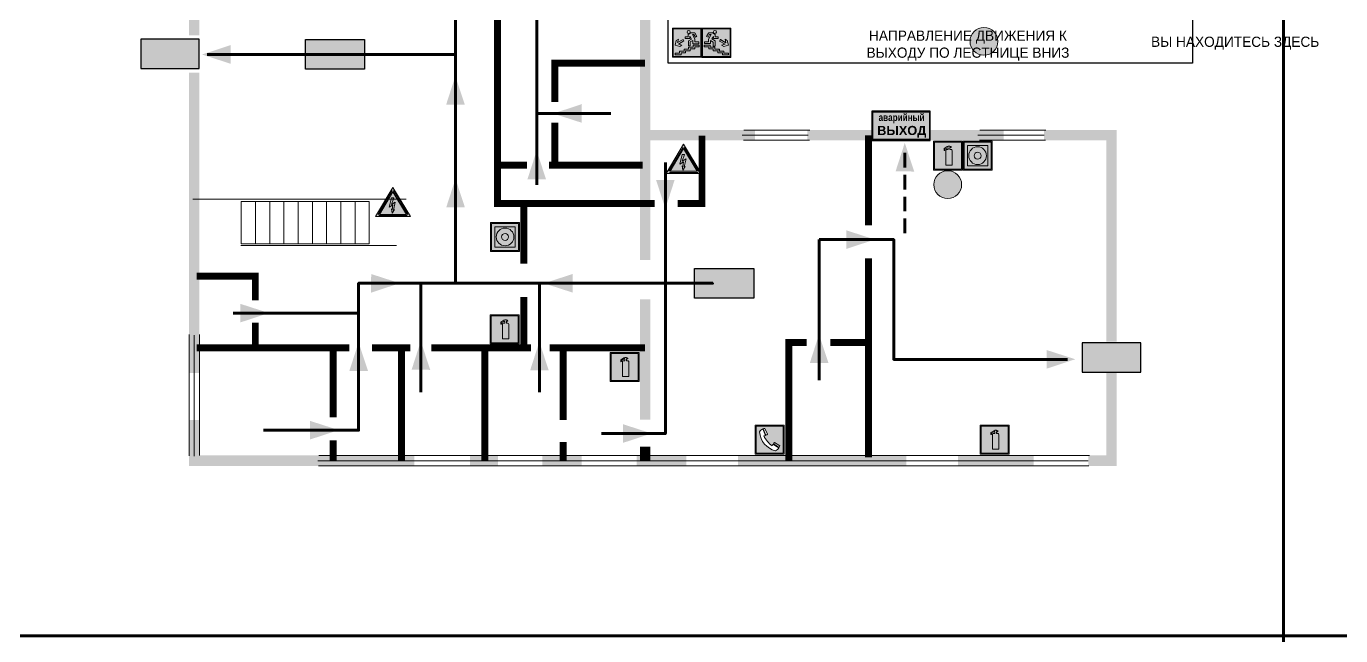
# Model space of a CAD drawing. Header units: millimetres. Extents: x 13114 to 67229, y 22859 to 38520.
# Drawn here: x 37370.8 to 37731.3, y 25084 to 25251.1 of the extents above; entities that cross this region are included whole.
import ezdxf

# ---------------------------------------------------------------- set-up
doc = ezdxf.new("R2010")
doc.units = ezdxf.units.MM
doc.linetypes.add('{ Wide Dash }', pattern=[12, 4, -2, 4, -2])
doc.layers.add('План_Штампы', color=7, linetype='Continuous')
doc.styles.add('обычный', font='arial.ttf')

# ---------------------------------------------------------------- blocks, each defined once
blk = doc.blocks.new('A$C54414219')
at = {"true_color": 0xffffff}
h = blk.add_hatch(color=7, dxfattribs=at)
h.paths.add_polyline_path([(2.39, -9.45), (2.39, -18.3), (11.23, -18.3), (11.23, -9.45)], flags=0)
h.paths.add_polyline_path([(10.71, -13.87, -1), (2.92, -13.87, -1)], flags=0)
h.paths.add_polyline_path([(8.3, -13.87, -1), (5.33, -13.87, -1)], flags=0)
h.paths.add_polyline_path([(0.41, -7.47), (0.41, -20.27), (13.21, -20.27), (13.21, -7.47)])
h.paths.add_polyline_path([(0.92, -19.77), (12.71, -19.77), (12.71, -7.98), (0.92, -7.98)], flags=16)
h.paths.add_polyline_path([(11.23, -9.45), (11.23, -18.3), (2.39, -18.3), (2.39, -9.45)], flags=0)
at = {"lineweight": 5}
h = blk.add_hatch(color=242, dxfattribs=at)
h.paths.add_polyline_path([(12.71, -7.98), (0.92, -7.98), (0.92, -19.77), (12.71, -19.77)])
h.paths.add_polyline_path([(11.23, -18.3), (2.39, -18.3), (2.39, -9.45), (11.23, -9.45)], flags=16)
h.paths.add_polyline_path([(10.71, -13.87, -1), (2.92, -13.87, -1)], flags=0)
h.paths.add_polyline_path([(8.3, -13.87, -1), (5.33, -13.87, -1)], flags=0)
at = {"true_color": 0xffffff}
h = blk.add_hatch(color=7, dxfattribs=at)
h.paths.add_polyline_path([(2.39, -9.45), (2.39, -18.3), (11.23, -18.3), (11.23, -9.45)])
h.paths.add_polyline_path([(10.71, -13.87, -1), (2.92, -13.87, -1)], flags=16)
h.paths.add_polyline_path([(8.3, -13.87, -1), (5.33, -13.87, -1)], flags=0)
at = {"lineweight": 5}
h = blk.add_hatch(color=242, dxfattribs=at)
h.paths.add_polyline_path([(2.92, -13.87, 1), (10.71, -13.87, 1)])
h.paths.add_polyline_path([(8.3, -13.87, -1), (5.33, -13.87, -1)], flags=16)
at = {"color": 242, "lineweight": 5}
for p, q in [((0.41, -20.27), (0.41, -7.47)), ((0.41, -7.47), (13.21, -7.47)), ((0.41, -7.47), (13.21, -7.47)), ((13.21, -20.27), (13.21, -7.47)), ((0.41, -20.27), (13.21, -20.27))]:
    blk.add_line(p, q, dxfattribs=at)
for points in [[(0.92, -7.98), (12.71, -7.98), (12.71, -19.77), (0.92, -19.77)], [(2.39, -9.45), (11.23, -9.45), (11.23, -18.3), (2.39, -18.3)]]:
    blk.add_lwpolyline(points, close=True, dxfattribs=at)
for radius in [3.89, 1.49]:
    blk.add_circle((6.81, -13.87), radius, dxfattribs=at)
blk = doc.blocks.new('A$C7B8C2D5B')
at = {"lineweight": 0}
h = blk.add_hatch(color=5, dxfattribs=at)
h.dxf.hatch_style = 1
h.paths.add_polyline_path([(1.4, -3.02, 1), (-2.11, -3.02, 1)])
at = {"color": 5, "lineweight": 0}
blk.add_circle((-0.36, -3.02), 1.75, dxfattribs=at)
blk = doc.blocks.new('вниз 3')
at = {"lineweight": 0, "true_color": 0xffffff}
h = blk.add_hatch(color=7, dxfattribs=at)
h.dxf.hatch_style = 1
h.paths.add_polyline_path([(40997.5, -4475.69), (40997.25, -4475.28), (40995.76, -4476.15), (40995.97, -4475.23), (40995.39, -4475.56), (40995.05, -4476.83), (40996.33, -4477.17), (40996.91, -4476.83), (40996, -4476.55)], flags=0)
h.paths.add_polyline_path([(40999.81, -4473.95), (41000.22, -4473.95), (41000.64, -4474.67), (41001.03, -4474.43), (41000.46, -4473.49), (41000.42, -4473.49), (40999.43, -4473.49), (40998.68, -4473.92), (40998.68, -4474.57), (40997.88, -4474.57), (40997.88, -4475), (40999.14, -4475), (40999.14, -4474.43), (40999.14, -4474.38), (40999.59, -4475.15), (40998.72, -4475.67), (40998.72, -4477.06), (40999.24, -4477.06), (40999.24, -4475.96), (40999.95, -4475.56), (40999.95, -4476.43), (41001.61, -4476.43), (41001.61, -4475.88), (41000.47, -4475.88), (41000.47, -4475.12)], flags=0)
h.paths.add_polyline_path([(40999.2, -4473.24, 1), (40998.35, -4473.24, 1)], flags=0)
h.paths.add_polyline_path([(41000.46, -4477.26), (41001.69, -4477.26), (41001.69, -4476.84), (41000.03, -4476.84), (41000.03, -4477.39), (40998.78, -4477.39), (40998.78, -4477.95), (40997.53, -4477.95), (40997.53, -4478.5), (40996.29, -4478.5), (40996.29, -4479.06), (40995.05, -4479.06), (40995.05, -4479.48), (40995.29, -4479.48), (40996.72, -4479.48), (40996.72, -4478.92), (40997.97, -4478.92), (40997.97, -4478.36), (40999.2, -4478.36), (40999.2, -4477.81), (41000.46, -4477.81)], flags=0)
h.paths.add_polyline_path([(41002.37, -4472.17), (40994.37, -4472.17), (40994.37, -4480.17), (41002.37, -4480.17)])
h.paths.add_polyline_path([(41002.16, -4479.96), (40994.57, -4479.96), (40994.57, -4472.37), (41002.16, -4472.37)], flags=16)
h.paths.add_polyline_path([(41001.61, -4475.88), (41001.61, -4476.43), (40999.95, -4476.43), (40999.95, -4475.56), (40999.24, -4475.96), (40999.24, -4477.06), (40998.72, -4477.06), (40998.72, -4475.67), (40999.59, -4475.15), (40999.14, -4474.38), (40999.14, -4474.43), (40999.14, -4475), (40997.88, -4475), (40997.88, -4474.57), (40998.68, -4474.57), (40998.68, -4473.92), (40999.43, -4473.49), (41000.42, -4473.49), (41000.46, -4473.49), (41001.03, -4474.43), (41000.64, -4474.67), (41000.22, -4473.95), (40999.81, -4473.95), (41000.47, -4475.12), (41000.47, -4475.88)], flags=0)
h.paths.add_polyline_path([(41001.69, -4476.84), (41001.69, -4477.26), (41000.46, -4477.26), (41000.46, -4477.81), (40999.2, -4477.81), (40999.2, -4478.36), (40997.97, -4478.36), (40997.97, -4478.92), (40996.72, -4478.92), (40996.72, -4479.48), (40995.05, -4479.48), (40995.05, -4479.06), (40996.29, -4479.06), (40996.29, -4478.5), (40997.53, -4478.5), (40997.53, -4477.95), (40998.78, -4477.95), (40998.78, -4477.39), (41000.03, -4477.39), (41000.03, -4476.84)], flags=0)
h.paths.add_polyline_path([(40998.35, -4473.24, -1), (40999.2, -4473.24, -1)], flags=0)
h.paths.add_polyline_path([(40997.5, -4475.69), (40996, -4476.55), (40996.91, -4476.83), (40996.33, -4477.17), (40995.05, -4476.83), (40995.39, -4475.56), (40995.97, -4475.23), (40995.76, -4476.15), (40997.25, -4475.28)], flags=0)
at = {"lineweight": 0}
h = blk.add_hatch(color=126, dxfattribs=at)
h.dxf.hatch_style = 1
h.paths.add_polyline_path([(41002.16, -4472.37), (40994.57, -4472.37), (40994.57, -4479.96), (41002.16, -4479.96)])
h.paths.add_polyline_path([(40995.97, -4475.23), (40995.76, -4476.15), (40997.25, -4475.28), (40997.5, -4475.69), (40996, -4476.55), (40996.91, -4476.83), (40996.33, -4477.17), (40995.05, -4476.83), (40995.39, -4475.56)], flags=16)
h.paths.add_polyline_path([(40997.88, -4474.57), (40998.68, -4474.57), (40998.68, -4473.92), (40999.43, -4473.49), (41000.42, -4473.49), (41000.46, -4473.49), (41001.03, -4474.43), (41000.64, -4474.67), (41000.22, -4473.95), (40999.81, -4473.95), (41000.47, -4475.12), (41000.47, -4475.88), (41001.61, -4475.88), (41001.61, -4476.43), (40999.95, -4476.43), (40999.95, -4475.56), (40999.24, -4475.96), (40999.24, -4477.06), (40998.72, -4477.06), (40998.72, -4475.67), (40999.59, -4475.15), (40999.14, -4474.38), (40999.14, -4474.43), (40999.14, -4475), (40997.88, -4475)], flags=16)
h.paths.add_polyline_path([(40998.35, -4473.24, -1), (40999.2, -4473.24, -1)], flags=16)
h.paths.add_polyline_path([(40997.53, -4477.95), (40998.78, -4477.95), (40998.78, -4477.39), (41000.03, -4477.39), (41000.03, -4476.84), (41001.69, -4476.84), (41001.69, -4477.26), (41000.46, -4477.26), (41000.46, -4477.81), (40999.2, -4477.81), (40999.2, -4478.36), (40997.97, -4478.36), (40997.97, -4478.92), (40996.72, -4478.92), (40996.72, -4479.48), (40995.05, -4479.48), (40995.05, -4479.06), (40996.29, -4479.06), (40996.29, -4478.5), (40997.53, -4478.5)], flags=16)
at = {"lineweight": 0, "true_color": 0xffffff}
h = blk.add_hatch(color=7, dxfattribs=at)
h.dxf.hatch_style = 1
h.paths.add_polyline_path([(40999.2, -4473.24, 1), (40998.35, -4473.24, 1)])
h.paths.add_polyline_path([(40999.81, -4473.95), (41000.22, -4473.95), (41000.64, -4474.67), (41001.03, -4474.43), (41000.46, -4473.49), (41000.42, -4473.49), (40999.43, -4473.49), (40998.68, -4473.92), (40998.68, -4474.57), (40997.88, -4474.57), (40997.88, -4475), (40999.14, -4475), (40999.14, -4474.43), (40999.14, -4474.38), (40999.59, -4475.15), (40998.72, -4475.67), (40998.72, -4477.06), (40999.24, -4477.06), (40999.24, -4475.96), (40999.95, -4475.56), (40999.95, -4476.43), (41001.61, -4476.43), (41001.61, -4475.88), (41000.47, -4475.88), (41000.47, -4475.12)])
h.paths.add_polyline_path([(40999.2, -4477.81), (41000.46, -4477.81), (41000.46, -4477.26), (41001.69, -4477.26), (41001.69, -4476.84), (41000.03, -4476.84), (41000.03, -4477.39), (40998.78, -4477.39), (40998.78, -4477.95), (40997.53, -4477.95), (40997.53, -4478.5), (40996.29, -4478.5), (40996.29, -4479.06), (40995.05, -4479.06), (40995.05, -4479.48), (40995.29, -4479.48), (40996.72, -4479.48), (40996.72, -4478.92), (40997.97, -4478.92), (40997.97, -4478.36), (40999.2, -4478.36)])
h.paths.add_polyline_path([(40997.5, -4475.69), (40997.25, -4475.28), (40995.76, -4476.15), (40995.97, -4475.23), (40995.39, -4475.56), (40995.05, -4476.83), (40996.33, -4477.17), (40996.91, -4476.83), (40996, -4476.55)])
at = {"color": 126, "lineweight": 0}
for points in [[(40994.37, -4472.17), (41002.37, -4472.17), (41002.37, -4480.17), (40994.37, -4480.17)], [(40994.57, -4472.37), (41002.16, -4472.37), (41002.16, -4479.96), (40994.57, -4479.96)]]:
    blk.add_lwpolyline(points, close=True, dxfattribs=at)
for points in [[(40995.05, -4476.83), (40995.39, -4475.56), (40995.97, -4475.23), (40995.76, -4476.15), (40997.25, -4475.28), (40997.5, -4475.69), (40996, -4476.55), (40996.91, -4476.83), (40996.33, -4477.17), (40995.05, -4476.83)], [(40999.14, -4474.43), (40999.14, -4475), (40997.88, -4475), (40997.88, -4474.57), (40998.68, -4474.57), (40998.68, -4473.92), (40999.43, -4473.49), (41000.42, -4473.49), (41000.46, -4473.49), (41001.03, -4474.43), (41000.64, -4474.67), (41000.22, -4473.95), (40999.81, -4473.95), (41000.47, -4475.12), (41000.47, -4475.88), (41001.61, -4475.88), (41001.61, -4476.43), (40999.95, -4476.43), (40999.95, -4475.56), (40999.24, -4475.96), (40999.24, -4477.06), (40998.72, -4477.06), (40998.72, -4475.67), (40999.59, -4475.15), (40999.14, -4474.38), (40999.14, -4474.43)], [(40995.29, -4479.48), (40995.05, -4479.48), (40995.05, -4479.06), (40996.29, -4479.06), (40996.29, -4478.5), (40997.53, -4478.5), (40997.53, -4477.95), (40998.78, -4477.95), (40998.78, -4477.39), (41000.03, -4477.39), (41000.03, -4476.84), (41001.69, -4476.84), (41001.69, -4477.26), (41000.46, -4477.26), (41000.46, -4477.81), (40999.2, -4477.81), (40999.2, -4478.36), (40997.97, -4478.36), (40997.97, -4478.92), (40996.72, -4478.92), (40996.72, -4479.48), (40995.05, -4479.48)]]:
    blk.add_lwpolyline(points, dxfattribs=at)
blk.add_circle((40998.77, -4473.24), 0.426, dxfattribs=at)
blk = doc.blocks.new('вниз')
at = {"lineweight": 0, "true_color": 0xffffff}
h = blk.add_hatch(color=7, dxfattribs=at)
h.dxf.hatch_style = 1
h.paths.add_polyline_path([(40994.51, -4472.22), (40986.51, -4472.22), (40986.51, -4480.22), (40994.51, -4480.22)])
h.paths.add_polyline_path([(40994.31, -4472.42), (40994.31, -4480.01), (40986.71, -4480.01), (40986.71, -4472.42)], flags=16)
h.paths.add_polyline_path([(40988.43, -4473.53), (40989.43, -4473.53), (40990.19, -4473.96), (40990.19, -4474.6), (40991, -4474.6), (40991, -4475.06), (40989.73, -4475.06), (40989.73, -4474.46), (40989.3, -4475.18), (40990.17, -4475.7), (40990.17, -4477.11), (40989.63, -4477.11), (40989.63, -4476.01), (40988.94, -4475.59), (40988.94, -4476.46), (40988.94, -4476.46), (40987.47, -4476.46), (40987.26, -4476.46), (40987.26, -4475.92), (40988.4, -4475.92), (40988.4, -4475.2), (40989.1, -4473.99), (40988.66, -4473.99), (40988.24, -4474.7), (40987.86, -4474.47), (40988.41, -4473.56)], flags=0)
h.paths.add_polyline_path([(40990.55, -4473.29, -1), (40989.69, -4473.29, -1)], flags=0)
h.paths.add_polyline_path([(40988.85, -4476.89), (40988.85, -4477.43), (40990.1, -4477.43), (40990.1, -4477.99), (40991.34, -4477.99), (40991.34, -4478.54), (40992.59, -4478.54), (40992.59, -4479.09), (40993.83, -4479.09), (40993.83, -4479.52), (40992.17, -4479.52), (40992.17, -4478.97), (40990.91, -4478.97), (40990.91, -4478.41), (40989.68, -4478.41), (40989.68, -4477.86), (40988.43, -4477.86), (40988.43, -4477.31), (40987.6, -4477.31), (40987.18, -4477.31), (40987.18, -4476.89)], flags=0)
h.paths.add_polyline_path([(40991.61, -4475.33), (40993.12, -4476.2), (40992.9, -4475.27), (40993.48, -4475.6), (40993.83, -4476.88), (40992.56, -4477.22), (40991.97, -4476.88), (40992.9, -4476.61), (40991.38, -4475.74), (40991.58, -4475.39)], flags=0)
h.paths.add_polyline_path([(40990.19, -4473.96), (40989.43, -4473.53), (40988.43, -4473.53), (40988.41, -4473.56), (40987.86, -4474.47), (40988.24, -4474.7), (40988.66, -4473.99), (40989.1, -4473.99), (40988.4, -4475.2), (40988.4, -4475.92), (40987.26, -4475.92), (40987.26, -4476.46), (40987.47, -4476.46), (40988.94, -4476.46), (40988.94, -4476.27), (40988.94, -4475.59), (40989.63, -4476.01), (40989.63, -4477.11), (40990.17, -4477.11), (40990.17, -4475.7), (40989.3, -4475.18), (40989.73, -4474.46), (40989.73, -4475.06), (40991, -4475.06), (40991, -4474.6), (40990.19, -4474.6)], flags=0)
h.paths.add_polyline_path([(40990.55, -4473.29, 1), (40989.69, -4473.29, 1)], flags=0)
h.paths.add_polyline_path([(40991.61, -4475.33), (40991.58, -4475.39), (40991.38, -4475.74), (40992.9, -4476.61), (40991.97, -4476.88), (40992.56, -4477.22), (40993.83, -4476.88), (40993.48, -4475.6), (40992.9, -4475.27), (40993.12, -4476.2)], flags=0)
h.paths.add_polyline_path([(40990.1, -4477.43), (40988.85, -4477.43), (40988.85, -4476.89), (40987.18, -4476.89), (40987.18, -4477.31), (40987.6, -4477.31), (40988.43, -4477.31), (40988.43, -4477.86), (40989.68, -4477.86), (40989.68, -4478.41), (40990.91, -4478.41), (40990.91, -4478.97), (40992.17, -4478.97), (40992.17, -4479.52), (40993.83, -4479.52), (40993.83, -4479.09), (40992.59, -4479.09), (40992.59, -4478.54), (40991.34, -4478.54), (40991.34, -4477.99), (40990.1, -4477.99)], flags=0)
at = {"lineweight": 0}
h = blk.add_hatch(color=126, dxfattribs=at)
h.dxf.hatch_style = 1
h.paths.add_polyline_path([(40994.31, -4472.42), (40986.71, -4472.42), (40986.71, -4480.01), (40994.31, -4480.01)])
h.paths.add_polyline_path([(40988.43, -4473.53), (40989.43, -4473.53), (40990.19, -4473.96), (40990.19, -4474.6), (40991, -4474.6), (40991, -4475.06), (40989.73, -4475.06), (40989.73, -4474.46), (40989.3, -4475.18), (40990.17, -4475.7), (40990.17, -4477.11), (40989.63, -4477.11), (40989.63, -4476.01), (40988.94, -4475.59), (40988.94, -4476.46), (40988.94, -4476.46), (40987.47, -4476.46), (40987.26, -4476.46), (40987.26, -4475.92), (40988.4, -4475.92), (40988.4, -4475.2), (40989.1, -4473.99), (40988.66, -4473.99), (40988.24, -4474.7), (40987.86, -4474.47), (40988.41, -4473.56)], flags=16)
h.paths.add_polyline_path([(40990.55, -4473.29, -1), (40989.69, -4473.29, -1)], flags=16)
h.paths.add_polyline_path([(40988.85, -4476.89), (40988.85, -4477.43), (40990.1, -4477.43), (40990.1, -4477.99), (40991.34, -4477.99), (40991.34, -4478.54), (40992.59, -4478.54), (40992.59, -4479.09), (40993.83, -4479.09), (40993.83, -4479.52), (40992.17, -4479.52), (40992.17, -4478.97), (40990.91, -4478.97), (40990.91, -4478.41), (40989.68, -4478.41), (40989.68, -4477.86), (40988.43, -4477.86), (40988.43, -4477.31), (40987.6, -4477.31), (40987.18, -4477.31), (40987.18, -4476.89)], flags=16)
h.paths.add_polyline_path([(40991.61, -4475.33), (40993.12, -4476.2), (40992.9, -4475.27), (40993.48, -4475.6), (40993.83, -4476.88), (40992.56, -4477.22), (40991.97, -4476.88), (40992.9, -4476.61), (40991.38, -4475.74), (40991.58, -4475.39)], flags=16)
at = {"lineweight": 0, "true_color": 0xffffff}
h = blk.add_hatch(color=7, dxfattribs=at)
h.dxf.hatch_style = 1
h.paths.add_polyline_path([(40989.73, -4474.46), (40989.73, -4475.06), (40991, -4475.06), (40991, -4474.6), (40990.19, -4474.6), (40990.19, -4473.96), (40989.43, -4473.53), (40988.43, -4473.53), (40988.41, -4473.56), (40987.86, -4474.47), (40988.24, -4474.7), (40988.66, -4473.99), (40989.1, -4473.99), (40988.4, -4475.2), (40988.4, -4475.92), (40987.26, -4475.92), (40987.26, -4476.46), (40987.47, -4476.46), (40988.94, -4476.46), (40988.94, -4475.59), (40989.63, -4476.01), (40989.63, -4477.11), (40990.17, -4477.11), (40990.17, -4475.7), (40989.3, -4475.18)])
h.paths.add_polyline_path([(40989.69, -4473.29, 1), (40990.55, -4473.29, 1)])
h.paths.add_polyline_path([(40991.61, -4475.33), (40991.58, -4475.39), (40991.38, -4475.74), (40992.9, -4476.61), (40991.97, -4476.88), (40992.56, -4477.22), (40993.83, -4476.88), (40993.48, -4475.6), (40992.9, -4475.27), (40993.12, -4476.2)])
h.paths.add_polyline_path([(40990.1, -4477.43), (40988.85, -4477.43), (40988.85, -4476.89), (40987.18, -4476.89), (40987.18, -4477.31), (40987.6, -4477.31), (40988.43, -4477.31), (40988.43, -4477.86), (40989.68, -4477.86), (40989.68, -4478.41), (40990.91, -4478.41), (40990.91, -4478.97), (40992.17, -4478.97), (40992.17, -4479.52), (40993.83, -4479.52), (40993.83, -4479.09), (40992.59, -4479.09), (40992.59, -4478.54), (40991.34, -4478.54), (40991.34, -4477.99), (40990.1, -4477.99)])
at = {"color": 126, "lineweight": 0}
for points in [[(40986.51, -4472.22), (40994.51, -4472.22), (40994.51, -4480.22), (40986.51, -4480.22)], [(40986.71, -4472.42), (40994.31, -4472.42), (40994.31, -4480.01), (40986.71, -4480.01)]]:
    blk.add_lwpolyline(points, close=True, dxfattribs=at)
for points in [[(40987.47, -4476.46), (40987.26, -4476.46), (40987.26, -4475.92), (40988.4, -4475.92), (40988.4, -4475.2), (40989.1, -4473.99), (40988.66, -4473.99), (40988.24, -4474.7), (40987.86, -4474.47), (40988.41, -4473.56), (40988.43, -4473.53), (40989.43, -4473.53), (40990.19, -4473.96), (40990.19, -4474.6), (40991, -4474.6), (40991, -4475.06), (40989.73, -4475.06), (40989.73, -4474.46), (40989.3, -4475.18), (40990.17, -4475.7), (40990.17, -4477.11), (40989.63, -4477.11), (40989.63, -4476.01), (40988.94, -4475.59), (40988.94, -4476.46)], [(40987.47, -4476.46), (40988.94, -4476.46), (40988.94, -4476.27)], [(40991.58, -4475.39), (40991.38, -4475.74), (40992.9, -4476.61), (40991.97, -4476.88), (40992.56, -4477.22), (40993.83, -4476.88), (40993.48, -4475.6), (40992.9, -4475.27), (40993.12, -4476.2), (40991.61, -4475.33), (40991.58, -4475.39)], [(40987.6, -4477.31), (40987.18, -4477.31), (40987.18, -4476.89), (40988.85, -4476.89), (40988.85, -4477.43), (40990.1, -4477.43), (40990.1, -4477.99), (40991.34, -4477.99), (40991.34, -4478.54), (40992.59, -4478.54), (40992.59, -4479.09), (40993.83, -4479.09), (40993.83, -4479.52), (40992.17, -4479.52), (40992.17, -4478.97), (40990.91, -4478.97), (40990.91, -4478.41), (40989.68, -4478.41), (40989.68, -4477.86), (40988.43, -4477.86), (40988.43, -4477.31), (40987.6, -4477.31)]]:
    blk.add_lwpolyline(points, dxfattribs=at)
blk.add_circle((40990.12, -4473.29), 0.432, dxfattribs=at)
blk = doc.blocks.new('A$C7B4425F7')
at = {"true_color": 0xffffff}
blk.add_hatch(color=7, dxfattribs=at).paths.add_polyline_path([(0, 0), (-16, 0), (-16, -8), (0, -8)])
h = blk.add_hatch(color=126)
h.paths.add_polyline_path([(-0.2, -0.2), (-15.8, -0.2), (-15.8, -7.8), (-0.2, -7.8)])
h.paths.add_polyline_path([(-11.76, -2.03), (-11.76, -3.66), (-11.17, -3.66, -0.568275), (-11.17, -6.18), (-12.58, -6.18), (-12.58, -2.03)], flags=16)
h.paths.add_polyline_path([(-13.33, -4.12, -0.495768), (-13.59, -6.18), (-15.03, -6.18), (-15.03, -2.03), (-13.59, -2.03, -0.487973)], flags=16)
h.paths.add_polyline_path([(-10.25, -2.03), (-9.48, -2.03), (-9.48, -6.18), (-10.25, -6.18)], flags=16)
h.paths.add_polyline_path([(-13.84, -3.69), (-14.24, -3.69), (-14.24, -3.03), (-13.9, -3.03, -0.692621)], flags=0)
h.paths.add_polyline_path([(-9.15, -2.03), (-8.4, -2.03), (-8.04, -3.07), (-7.68, -2.03), (-6.93, -2.03), (-7.64, -4.1), (-6.93, -6.18), (-7.68, -6.18), (-8.04, -5.14), (-8.4, -6.18), (-9.15, -6.18), (-8.44, -4.1)], flags=16)
h.paths.add_polyline_path([(-11.76, -4.46), (-11.42, -4.46, -0.692621), (-11.36, -5.12), (-11.76, -5.12)], flags=0)
h.paths.add_polyline_path([(-13.9, -5.2), (-14.24, -5.2), (-14.24, -4.55), (-13.84, -4.55, -0.708038)], flags=0)
edge = h.paths.add_edge_path(flags=16)
edge.add_ellipse((-5.51, -4.08), major_axis=(0, 2.05), ratio=0.586184, start_angle=0, end_angle=360)
edge = h.paths.add_edge_path(flags=0)
edge.add_ellipse((-5.51, -4.08), major_axis=(0, 1.14), ratio=0.454828, start_angle=0, end_angle=360)
h.paths.add_polyline_path([(-4.13, -4.96, 0.377264), (-3.48, -4.52, 0.0555), (-3.16, -2.03), (-1.66, -2.03), (-1.66, -4.96), (-0.96, -4.96), (-0.96, -7.01), (-1.75, -7.01), (-1.75, -6.18), (-3.3, -6.18), (-3.3, -7.02), (-4.13, -7.02)], flags=16)
h.paths.add_polyline_path([(-2.73, -2.91), (-2.28, -2.91), (-2.28, -4.96), (-3.05, -4.96, 0.079136)], flags=0)
at = {"color": 126}
blk.add_lwpolyline([(-16, -8), (0, -8), (0, 0), (-16, 0)], close=True, dxfattribs=at)
blk = doc.blocks.new('A$C41C009D9')
at = {"true_color": 0xffffff}
blk.add_hatch(color=7, dxfattribs=at).paths.add_polyline_path([(0, 8), (-16, 8), (-16, 0), (0, 0)])
h = blk.add_hatch(color=126)
h.dxf.hatch_style = 1
h.paths.add_polyline_path([(-15.8, 7.8), (-15.8, 0.2), (-0.2, 0.2), (-0.2, 7.8)])
at = {"color": 126}
for points in [[(-16, 0), (0, 0), (0, 8), (-16, 8)], [(-16, 0), (0, 0), (0, 8), (-16, 8)], [(-15.8, 7.8), (-0.2, 7.8), (-0.2, 0.2), (-15.8, 0.2)]]:
    blk.add_lwpolyline(points, close=True, dxfattribs=at)
at = {"color": 7, "true_color": 0xffffff, "insert": (-15.8, 7.3), "char_height": 2.5, "width": 15.5999, "attachment_point": 1, "style": 'обычный'}
blk.add_mtext('\\pi1.6133;{\\fArial|b1|i0|c204|p34;\\H0.8x;\\W0.8;аварийный\\H1.25x;\\W1;\\P\\pi1.2327;ВЫХОД}', dxfattribs=at)
blk = doc.blocks.new('A$C3E6D3DDE')
at = {"lineweight": 5}
h = blk.add_hatch(color=40, dxfattribs=at)
h.paths.add_polyline_path([(24.1, 1.45), (16.46, -11.35), (31.74, -11.35)])
h.paths.add_polyline_path([(24.09, -0.46), (30.03, -10.41), (18.14, -10.41)], flags=16)
h.paths.add_polyline_path([(24.54, -3.08), (23.41, -6.02), (25.13, -5.01), (24.33, -8.5), (24.82, -8.27), (23.79, -9.86), (23.4, -8.04), (23.8, -8.43), (24.04, -6.29), (22.39, -7.25), (23.44, -3.08)], flags=0)
h = blk.add_hatch(color=256, dxfattribs=at)
h.paths.add_polyline_path([(24.37, 0.03, 0.567511), (23.82, 0.03), (17.59, -10.4, 0.582454), (17.86, -10.88), (30.32, -10.88, 0.582149), (30.6, -10.4)])
h.paths.add_polyline_path([(24.09, -0.46), (18.14, -10.41), (30.03, -10.41)], flags=16)
h.paths.add_polyline_path([(24.54, -3.08), (23.41, -6.02), (25.13, -5.01), (24.33, -8.5), (24.82, -8.27), (23.79, -9.86), (23.4, -8.04), (23.8, -8.43), (24.04, -6.29), (22.39, -7.25), (23.44, -3.08)], flags=0)
h = blk.add_hatch(color=40, dxfattribs=at)
h.paths.add_polyline_path([(24.09, -0.46), (18.14, -10.41), (30.03, -10.41)])
h.paths.add_polyline_path([(24.82, -8.27), (23.79, -9.86), (23.4, -8.04), (23.8, -8.43), (24.04, -6.29), (22.39, -7.25), (23.44, -3.08), (24.54, -3.08), (23.41, -6.02), (25.13, -5.01), (24.33, -8.5)], flags=16)
at = {"color": 40, "lineweight": 5}
for p, q in [((16.46, -11.35), (24.1, 1.45)), ((24.1, 1.45), (31.74, -11.35))]:
    blk.add_line(p, q, dxfattribs=at)
at = {"lineweight": 5}
for p, q in [((17.59, -10.4), (23.82, 0.03)), ((24.37, 0.03), (30.6, -10.4)), ((18.14, -10.41), (24.09, -0.46)), ((23.44, -3.08), (22.39, -7.25)), ((23.41, -6.02), (24.54, -3.08)), ((25.13, -5.01), (23.41, -6.02)), ((24.54, -3.08), (23.44, -3.08)), ((24.09, -0.46), (30.03, -10.41)), ((24.33, -8.5), (25.13, -5.01)), ((17.86, -10.88), (30.32, -10.88)), ((18.14, -10.41), (30.03, -10.41)), ((22.39, -7.25), (24.04, -6.29)), ((23.8, -8.43), (23.4, -8.04)), ((23.4, -8.04), (23.79, -9.86)), ((23.79, -9.86), (24.82, -8.27)), ((24.04, -6.29), (23.8, -8.43)), ((24.82, -8.27), (24.33, -8.5))]:
    blk.add_line(p, q, dxfattribs=at)
at = {"color": 50, "lineweight": 5}
blk.add_line((31.74, -11.35), (16.46, -11.35), dxfattribs=at)
blk = doc.blocks.new('A$C3AD82952')
at = {"true_color": 0xf5f5ff}
h = blk.add_hatch(color=7, dxfattribs=at)
h.dxf.hatch_style = 1
h.paths.add_polyline_path([(8.21, 8.73, 0.414214), (7.89, 9.05), (7.22, 9.05), (7.22, 9.92), (7.59, 9.92, 1), (7.57, 10.36), (7.22, 10.36), (7.22, 10.6), (6.43, 10.6), (6.43, 10.36), (6.01, 10.36), (4.74, 9.59), (4.74, 8.69), (4.98, 8.73), (4.98, 9.26), (6.12, 9.91), (6.43, 9.91), (6.43, 9.05), (5.76, 9.05, 0.414214), (5.44, 8.73), (5.44, 2.2), (8.21, 2.2)], flags=0)
h.paths.add_polyline_path([(12.8, 12.8), (0, 12.8), (0, 0), (12.8, 0)])
h.paths.add_polyline_path([(0.51, 12.29), (12.29, 12.29), (12.29, 0.51), (0.51, 0.51)], flags=16)
h.paths.add_polyline_path([(4.74, 9.59), (6.01, 10.36), (6.43, 10.36), (6.43, 10.6), (7.22, 10.6), (7.22, 10.36), (7.59, 10.36, -0.94586), (7.59, 9.92), (7.22, 9.92), (7.22, 9.05), (7.89, 9.05, -0.414214), (8.21, 8.73), (8.21, 2.2), (5.44, 2.2), (5.44, 8.73, -0.414214), (5.76, 9.05), (6.43, 9.05), (6.43, 9.91), (6.12, 9.91), (4.98, 9.26), (4.98, 8.73), (4.74, 8.69)], flags=0)
h = blk.add_hatch(color=242)
h.dxf.hatch_style = 1
h.paths.add_polyline_path([(12.29, 12.29), (0.51, 12.29), (0.51, 0.51), (12.29, 0.51)])
h.paths.add_polyline_path([(4.74, 8.69), (4.74, 9.59), (6.01, 10.36), (6.43, 10.36), (6.43, 10.6), (7.22, 10.6), (7.22, 10.36), (7.59, 10.36, -0.94586), (7.59, 9.92), (7.22, 9.92), (7.22, 9.05), (7.89, 9.05, -0.414214), (8.21, 8.73), (8.21, 2.2), (5.44, 2.2), (5.44, 8.73, -0.414214), (5.76, 9.05), (6.43, 9.05), (6.43, 9.91), (6.12, 9.91), (4.98, 9.26), (4.98, 8.73)], flags=16)
h = blk.add_hatch(color=7, dxfattribs=at)
h.dxf.hatch_style = 1
h.paths.add_polyline_path([(8.21, 8.73, 0.414214), (7.89, 9.05), (7.22, 9.05), (7.22, 9.92), (7.59, 9.92, 1), (7.57, 10.36), (7.22, 10.36), (7.22, 10.6), (6.43, 10.6), (6.43, 10.36), (6.01, 10.36), (4.74, 9.59), (4.74, 8.69), (4.98, 8.73), (4.98, 9.26), (6.12, 9.91), (6.43, 9.91), (6.43, 9.05), (5.76, 9.05, 0.414214), (5.44, 8.73), (5.44, 2.2), (8.21, 2.2)])
at = {"color": 242, "lineweight": 5}
for p, q in [((0, 0), (0, 12.8)), ((0, 12.8), (12.8, 12.8)), ((12.8, 0), (12.8, 12.8)), ((6.01, 10.36), (4.74, 9.59)), ((4.74, 9.59), (4.74, 8.69)), ((4.74, 8.69), (4.98, 8.73)), ((4.98, 9.26), (6.12, 9.91)), ((4.98, 8.73), (4.98, 9.26)), ((5.44, 2.2), (5.44, 8.73)), ((5.76, 9.05), (6.43, 9.05)), ((6.01, 10.36), (6.43, 10.36)), ((6.12, 9.91), (6.43, 9.91)), ((7.22, 10.6), (6.43, 10.6)), ((6.43, 10.6), (6.43, 10.36)), ((6.43, 9.91), (6.43, 9.05)), ((7.22, 10.36), (7.22, 10.6)), ((7.59, 10.36), (7.22, 10.36)), ((7.22, 9.05), (7.22, 9.92)), ((7.59, 9.92), (7.22, 9.92)), ((7.89, 9.05), (7.22, 9.05)), ((8.21, 2.2), (8.21, 8.73)), ((0, 0), (12.8, 0)), ((5.44, 2.2), (8.21, 2.2))]:
    blk.add_line(p, q, dxfattribs=at)
blk.add_lwpolyline([(0.51, 12.29), (12.29, 12.29), (12.29, 0.51), (0.51, 0.51)], close=True, dxfattribs=at)
for centre, radius, start, end in [((5.76, 8.73), 0.32, 90, 180), ((7.58, 10.14), 0.223, 273.18746, 86.81254), ((7.89, 8.73), 0.32, 0, 90)]:
    blk.add_arc(centre, radius, start, end, dxfattribs=at)
blk = doc.blocks.new('A$C456E1F9C')
at = {"lineweight": 5}
h = blk.add_hatch(color=242, dxfattribs=at)
h.paths.add_polyline_path([(0.51, -1.47), (0.51, -13.26), (12.29, -13.26), (12.29, -1.47)])
h.paths.add_polyline_path([(5.42, -4.95, -0.254479), (4.78, -5.4), (3.52, -2.53, -0.209735), (4.23, -2.4)], flags=16)
h.paths.add_polyline_path([(8.53, -8.6), (10.87, -10.17), (10.54, -10.76), (8.03, -9.13, -0.192251)], flags=16)
h.paths.add_polyline_path([(4.61, -5.49, 0.005518), (3.87, -5.72, 0.128647), (7.49, -10.01, 0.00809), (7.83, -9.33), (10.47, -10.97, -0.16736), (8.99, -12.25, -0.327862), (1.95, -3.95, -0.166952), (3.36, -2.62)], flags=16)
at = {"color": 242, "lineweight": 5}
for p, q in [((0, -13.77), (0, -0.97)), ((12.8, -0.97), (0, -0.97)), ((4.61, -5.49), (3.36, -2.62)), ((3.52, -2.53), (4.78, -5.4)), ((4.23, -2.4), (5.42, -4.95)), ((12.8, -13.77), (12.8, -0.97)), ((7.83, -9.33), (10.47, -10.97)), ((8.03, -9.13), (10.54, -10.76)), ((10.81, -10.12), (8.53, -8.6)), ((10.54, -10.76), (10.8, -10.3)), ((10.8, -10.3), (10.81, -10.12)), ((0, -13.77), (12.8, -13.77))]:
    blk.add_line(p, q, dxfattribs=at)
blk.add_lwpolyline([(0.51, -1.47), (12.29, -1.47), (12.29, -13.26), (0.51, -13.26)], close=True, dxfattribs=at)
for centre, radius, start, end in [((4.59, -5.34), 2.99, 114.28453, 152.19739), ((11.12, -3.31), 9.19, 183.99153, 256.60086), ((4.02, -3.27), 0.891, 76.32839, 123.70924), ((14.98, -39.1), 35.17, 107.14873, 108.41345), ((13.86, -0.94), 11.08, 205.55365, 234.87622), ((4.68, -4.59), 0.824, 276.9621, 334.07228), ((-13.31, 0.8), 23.44, 332.54871, 334.40268), ((8.94, -9.5), 0.989, 114.40924, 157.93883), ((7.87, -9.46), 3, 291.92908, 329.9329)]:
    blk.add_arc(centre, radius, start, end, dxfattribs=at)
blk = doc.blocks.new('A$C32E8229D')
at = {"true_color": 0xffffff}
blk.add_hatch(color=7, dxfattribs=at).paths.add_polyline_path([(0, 0), (0, -8), (16, -8), (16, 0)])
h = blk.add_hatch(color=126)
h.paths.add_polyline_path([(0.2, -0.2), (15.8, -0.2), (15.8, -7.8), (0.2, -7.8)])
h.paths.add_polyline_path([(13.49, -2.05), (12.08, -2.05), (11.37, -2.63, 0.162397), (11.29, -2.84), (11.29, -3.63), (10.35, -3.63), (10.35, -4.05), (11.68, -4.05), (11.68, -3.48), (12.26, -4.28), (11.29, -5.1), (11.29, -6.78), (11.85, -6.78), (11.85, -5.44), (12.8, -4.64), (12.8, -5.94), (14.46, -5.94), (14.46, -5.39), (13.45, -5.39), (13.45, -3.97), (12.46, -2.59), (13.15, -2.59), (13.69, -3.34), (14.18, -3)], flags=16)
h.paths.add_polyline_path([(10.74, -1.82, 1), (11.8, -1.82, 1)], flags=16)
h.paths.add_polyline_path([(9.39, -3.59), (5.99, -3.59), (6.56, -3.03), (5.91, -3.03), (5.1, -3.83), (5.91, -4.64), (6.56, -4.64), (5.99, -4.09), (9.39, -4.09)], flags=16)
h.paths.add_polyline_path([(4.29, -1.08), (1.72, -1.08), (1.72, -6.6), (4.29, -6.6)], flags=16)
at = {"color": 126}
blk.add_lwpolyline([(16, -8), (0, -8), (0, 0), (16, 0)], close=True, dxfattribs=at)

msp = doc.modelspace()

# ---------------------------------------------------------------- linework, layer by layer
at = {"color": 6, "lineweight": 100}
for points in [[(37115.63, 25479), (37715.63, 25479), (37715.63, 25084), (37115.63, 25084)], [(37115.63, 25479), (37715.63, 25479), (37715.63, 25084), (37115.63, 25084)], [(37715.63, 25479), (38315.63, 25479), (38315.63, 25084), (37715.63, 25084)], [(37715.63, 25479), (38315.63, 25479), (38315.63, 25084), (37715.63, 25084)], [(37115.63, 25084), (37715.63, 25084), (37715.63, 24689), (37115.63, 24689)], [(37715.63, 25084), (38315.63, 25084), (38315.63, 24689), (37715.63, 24689)]]:
    msp.add_lwpolyline(points, close=True, dxfattribs=at)
msp.add_lwpolyline([(37546.85, 25298.34), (37690.61, 25298.34), (37690.61, 25240.95), (37546.85, 25240.95)], close=True)
at = {"color": 126, "lineweight": 100, "true_color": 0x008754}
for points in [[(37510.83, 25271.44), (37488.55, 25271.44), (37488.55, 25243.34), (37420.4, 25243.34)], [(37510.83, 25227.18), (37510.83, 25271.44)], [(37488.55, 25243.34), (37488.55, 25180.62), (37559.07, 25180.62), (37559.07, 25180.62), (37559.07, 25180.62)], [(37510.83, 25207.61), (37510.83, 25227.18), (37531.11, 25227.18)], [(37546.13, 25180.62), (37546.13, 25213.76)], [(37588.23, 25192.59), (37608.73, 25192.59), (37608.73, 25159.75), (37656.34, 25159.75)], [(37588.23, 25154.02), (37588.23, 25192.59)], [(37488.55, 25180.62), (37461.97, 25180.62), (37461.97, 25140.33), (37435.87, 25140.33)], [(37479.01, 25180.62), (37479.01, 25150.73)], [(37511.57, 25150.73), (37511.57, 25180.62)], [(37546.13, 25180.62), (37546.13, 25139.41), (37528.62, 25139.41)], [(37427.58, 25172.44), (37461.97, 25172.44)]]:
    msp.add_lwpolyline(points, dxfattribs=at)
at = {"lineweight": 100, "const_width": 2.85}
for points in [[(37570.64, 25221.2), (37540.53, 25221.2), (37540.53, 25265.37)], [(37416.89, 25255.81), (37416.89, 25248.59)], [(37416.89, 25238.37), (37416.89, 25156.02)], [(37540.53, 25221.2), (37540.53, 25187.02)], [(37606.28, 25221.2), (37585.01, 25221.2)], [(37638.88, 25221.2), (37616.22, 25221.2)], [(37668.42, 25164.56), (37668.42, 25221.2), (37649.93, 25221.2)], [(37540.53, 25176.19), (37540.53, 25143.19)], [(37662.06, 25131.98), (37668.42, 25131.98), (37668.42, 25156.71)], [(37416.89, 25143.12), (37416.89, 25131.98), (37477.23, 25131.98)], [(37540.53, 25135.84), (37540.53, 25131.98)], [(37492.54, 25131.98), (37500.2, 25131.98)], [(37512.39, 25131.98), (37523.17, 25131.98)], [(37538.2, 25131.98), (37551.81, 25131.98)], [(37565.99, 25131.98), (37612.21, 25131.98)], [(37626.39, 25131.98), (37647.09, 25131.98)]]:
    msp.add_lwpolyline(points, dxfattribs=at)
at = {"lineweight": 0, "const_width": 1.9}
for points in [[(37543.2, 25202.45), (37500.08, 25202.45), (37500.08, 25254.13), (37491.74, 25254.13)], [(37540.53, 25240.95), (37515.82, 25240.95), (37515.82, 25230.34)], [(37515.82, 25224.64), (37515.82, 25212.97), (37539.88, 25212.97), (37514.14, 25212.97)], [(37556.15, 25221.05), (37556.15, 25202.45), (37549.44, 25202.45)], [(37601.8, 25221.2), (37601.8, 25196.49)], [(37500.08, 25212.97), (37508.13, 25212.97)], [(37507.25, 25202.45), (37507.25, 25185.98)], [(37601.8, 25187.41), (37601.8, 25132.88)], [(37433.66, 25175.92), (37433.66, 25182.53), (37417.6, 25182.53)], [(37507.25, 25162.88), (37507.25, 25176.85)], [(37433.66, 25162.88), (37433.66, 25169.85)], [(37459.47, 25162.88), (37417.58, 25162.88)], [(37455.02, 25143.87), (37455.02, 25162.88)], [(37476.15, 25162.88), (37465.64, 25162.88)], [(37473.76, 25131.98), (37473.76, 25162.88)], [(37509.24, 25162.88), (37481.92, 25162.88)], [(37496.62, 25131.98), (37496.62, 25162.88)], [(37540.53, 25162.88), (37514.36, 25162.88)], [(37518.07, 25162.88), (37518.07, 25143.13)], [(37584.83, 25164.39), (37579.98, 25164.39), (37579.98, 25131.87)], [(37601.8, 25164.39), (37591.3, 25164.39)], [(37455.02, 25131.98), (37455.02, 25137.54)], [(37518.07, 25137.08), (37518.07, 25132.08)]]:
    msp.add_lwpolyline(points, dxfattribs=at)
at = {"lineweight": 0}
for points in [[(37585.26, 25221.21), (37567.14, 25221.21)], [(37585.74, 25222.6), (37567.62, 25222.6)], [(37649.93, 25221.2), (37631.81, 25221.2)], [(37650.4, 25222.59), (37632.29, 25222.59)], [(37585.66, 25219.82), (37567.55, 25219.82)], [(37650.33, 25219.81), (37632.22, 25219.81)], [(37475.02, 25203.66), (37416.51, 25203.66)], [(37472.39, 25190.94), (37429.64, 25190.94)], [(37415.49, 25166.53), (37415.49, 25133.35)], [(37416.88, 25166.39), (37416.88, 25133.21)], [(37418.3, 25166.59), (37418.3, 25133.4)], [(37662.06, 25131.98), (37450.79, 25131.98)], [(37662.38, 25133.36), (37451.1, 25133.36)], [(37662.2, 25130.59), (37450.93, 25130.59)]]:
    msp.add_lwpolyline(points, dxfattribs=at)
at = {"color": 126, "linetype": '{ Wide Dash }', "lineweight": 100, "true_color": 0x008754}
msp.add_lwpolyline([(37611.78, 25216.34), (37611.78, 25192.37)], dxfattribs=at)
at = {"lineweight": 0}
for points in [[(37433.71, 25191.39), (37429.81, 25191.39), (37429.81, 25203.07), (37433.71, 25203.07)], [(37437.6, 25191.39), (37433.71, 25191.39), (37433.71, 25203.07), (37437.6, 25203.07)], [(37441.5, 25191.39), (37437.6, 25191.39), (37437.6, 25203.07), (37441.5, 25203.07)], [(37445.4, 25191.39), (37441.5, 25191.39), (37441.5, 25203.07), (37445.4, 25203.07)], [(37449.3, 25191.39), (37445.4, 25191.39), (37445.4, 25203.07), (37449.3, 25203.07)], [(37453.19, 25191.39), (37449.3, 25191.39), (37449.3, 25203.07), (37453.19, 25203.07)], [(37457.09, 25191.39), (37453.19, 25191.39), (37453.19, 25203.07), (37457.09, 25203.07)], [(37460.99, 25191.39), (37457.09, 25191.39), (37457.09, 25203.07), (37460.99, 25203.07)], [(37464.88, 25191.39), (37460.99, 25191.39), (37460.99, 25203.07), (37464.88, 25203.07)]]:
    msp.add_lwpolyline(points, close=True, dxfattribs=at)
at = {"layer": 'План_Штампы', "color": 126, "true_color": 0x008754}
for points in [[(37426.88, 25245.9), (37426.87, 25240.79), (37419.03, 25243.32)], [(37491.09, 25229.57), (37485.98, 25229.58), (37488.51, 25237.42)], [(37523.19, 25229.72), (37523.17, 25224.61), (37515.34, 25227.14)], [(37614.33, 25211.25), (37609.22, 25211.26), (37611.75, 25219.1)], [(37513.38, 25209.1), (37508.27, 25209.12), (37510.8, 25216.95)], [(37491.12, 25201.42), (37486.01, 25201.43), (37488.55, 25209.27)], [(37543.53, 25208.95), (37548.64, 25208.94), (37546.11, 25201.11)], [(37595.7, 25190.02), (37595.71, 25195.13), (37603.55, 25192.6)], [(37465.41, 25178.04), (37465.42, 25183.15), (37473.26, 25180.62)], [(37520.68, 25183.17), (37520.66, 25178.06), (37512.83, 25180.59)], [(37429.52, 25169.87), (37429.53, 25174.98), (37437.37, 25172.45)], [(37464.55, 25156.57), (37459.44, 25156.58), (37461.97, 25164.42)], [(37481.61, 25156.88), (37476.5, 25156.9), (37479.03, 25164.73)], [(37514.11, 25156.72), (37509.01, 25156.73), (37511.54, 25164.57)], [(37590.82, 25158.75), (37585.71, 25158.76), (37588.24, 25166.6)], [(37650.65, 25157.2), (37650.66, 25162.31), (37658.5, 25159.78)], [(37448.66, 25137.78), (37448.67, 25142.89), (37456.5, 25140.36)], [(37534.48, 25136.86), (37534.5, 25141.97), (37542.33, 25139.44)]]:
    msp.add_solid(points, dxfattribs=at)

# ---------------------------------------------------------------- block references
at = {"color": 126, "true_color": 0x008754}
for name, p in [('вниз 3', (-3446.31, 29722.72)), ('вниз', (-3430.45, 29722.76)), ('вниз', (-3430.44, 29722.76))]:
    msp.add_blockref(name, p, dxfattribs=at)
for name, p, xscale, yscale, zscale in [('A$C7B8C2D5B', (37634.24, 25253.51), 2.177419353276491, 2.177419353276491, 2.177419353276491), ('A$C3E6D3DDE', (37536.05, 25217.82), 0.625, 0.625, 0.625), ('A$C3AD82952', (37619.61, 25211.59), 0.625, 0.625, 0.625), ('A$C3E6D3DDE', (37456.33, 25206), 0.625, 0.625, 0.625), ('A$C3AD82952', (37498.01, 25163.98), 0.625, 0.625, 0.625), ('A$C3AD82952', (37530.92, 25153.67), 0.625, 0.625, 0.625), ('A$C456E1F9C', (37570.69, 25142.33), 0.625, 0.625, 0.625), ('A$C3AD82952', (37632.39, 25133.73), 0.625, 0.625, 0.625)]:
    msp.add_blockref(name, p, dxfattribs=dict(xscale=xscale, yscale=yscale, zscale=zscale))
msp.add_blockref('A$C41C009D9', (37618.75, 25219.78))
at = {"rotation": 180}
for name, p, xscale, yscale, zscale in [('A$C54414219', (37635.98, 25206.92), 0.625, 0.625, 0.625), ('A$C7B8C2D5B', (37622.75, 25201.08), 2.177419353276491, 2.177419353276491, 2.177419353276491), ('A$C54414219', (37506.39, 25184.64), 0.625, 0.625, 0.625)]:
    msp.add_blockref(name, p, dxfattribs=dict(at, xscale=xscale, yscale=yscale, zscale=zscale))
at = {"layer": 'План_Штампы'}
for p in [(37418.29, 25247.5), (37676.44, 25164.25)]:
    msp.add_blockref('A$C7B4425F7', p, dxfattribs=at)
at = {"layer": 'План_Штампы', "color": 126, "true_color": 0x008754, "xscale": 1.012510887696, "yscale": 1.012510887696, "zscale": 1.012510887696, "rotation": 359.9978653237144}
for p in [(37447.39, 25247.4), (37554.13, 25184.67)]:
    msp.add_blockref('A$C32E8229D', p, dxfattribs=at)

# ---------------------------------------------------------------- texts
at = {"lineweight": 0, "char_height": 2.8, "width": 126.6484, "attachment_point": 5, "style": 'обычный'}
for s, insert in [('\\pi-8.4,l8.4,t8.4;{\\fProxima Nova Rg|b0|i0|c204|p2;НАПРАВЛЕНИЕ ДВИЖЕНИЯ К \\PВЫХОДУ ПО ЛЕСТНИЦЕ ВНИЗ}', (37629.08, 25245.76)), ('\\pi-8.4,l8.4,t8.4;{\\fProxima Nova Rg|b0|i0|c204|p2;ВЫ НАХОДИТЕСЬ ЗДЕСЬ\\H1.1997x; }', (37702.35, 25246.41))]:
    msp.add_mtext(s, dxfattribs=dict(at, insert=insert))

doc.saveas('drawing.dxf')
